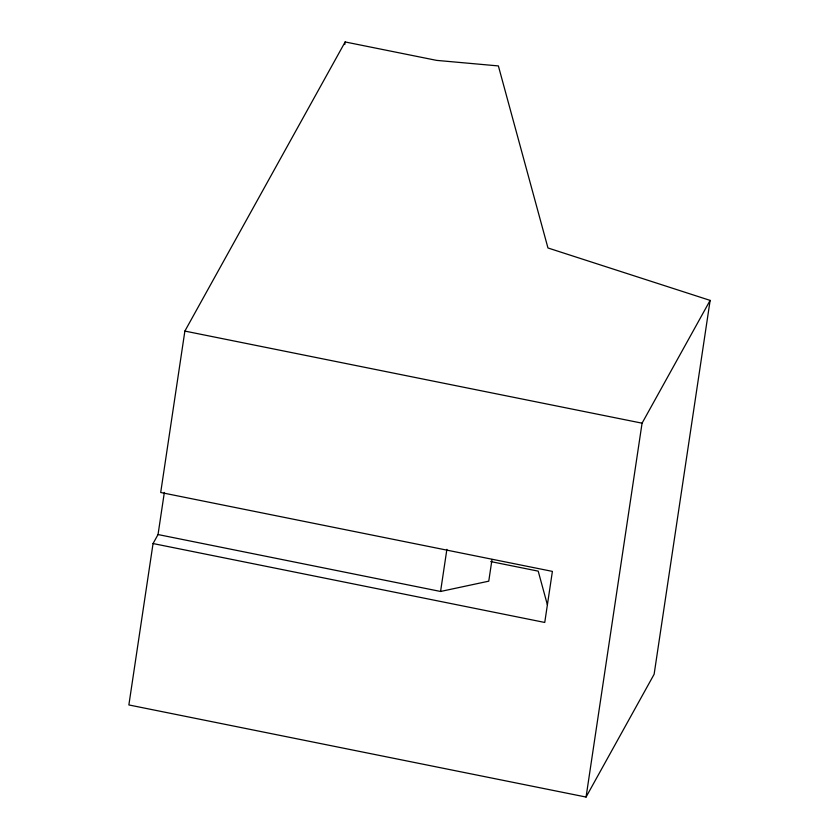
<?xml version="1.0" encoding="UTF-8"?>
<svg xmlns="http://www.w3.org/2000/svg" width="839" height="839" viewBox="0 0 839 839"><rect width="100%" height="100%" fill="white"/><g stroke="black" fill="none" stroke-linecap="round" stroke-linejoin="round"><path stroke-width="1.26" d="M153.055 543.546L128.87 704.949L586.062 797.05L654.126 674.262L710.13 300.393L547.961 247.977L498.376 65.924L436.605 60.377L345.144 41.95L184.874 331.08L160.7 492.493L552.398 571.39L544.752 622.454L153.055 543.546L158.036 534.548L164.35 492.43M344.756 44.54L345.144 41.95M158.036 534.548L440.569 591.464L446.883 549.346M492.011 559.477L488.759 581.175L440.569 591.464M586.062 797.05L642.066 423.181L710.13 300.393M184.874 331.08L642.066 423.181M490.71 561.574L538.208 571.139L547.364 604.741"/></g></svg>
